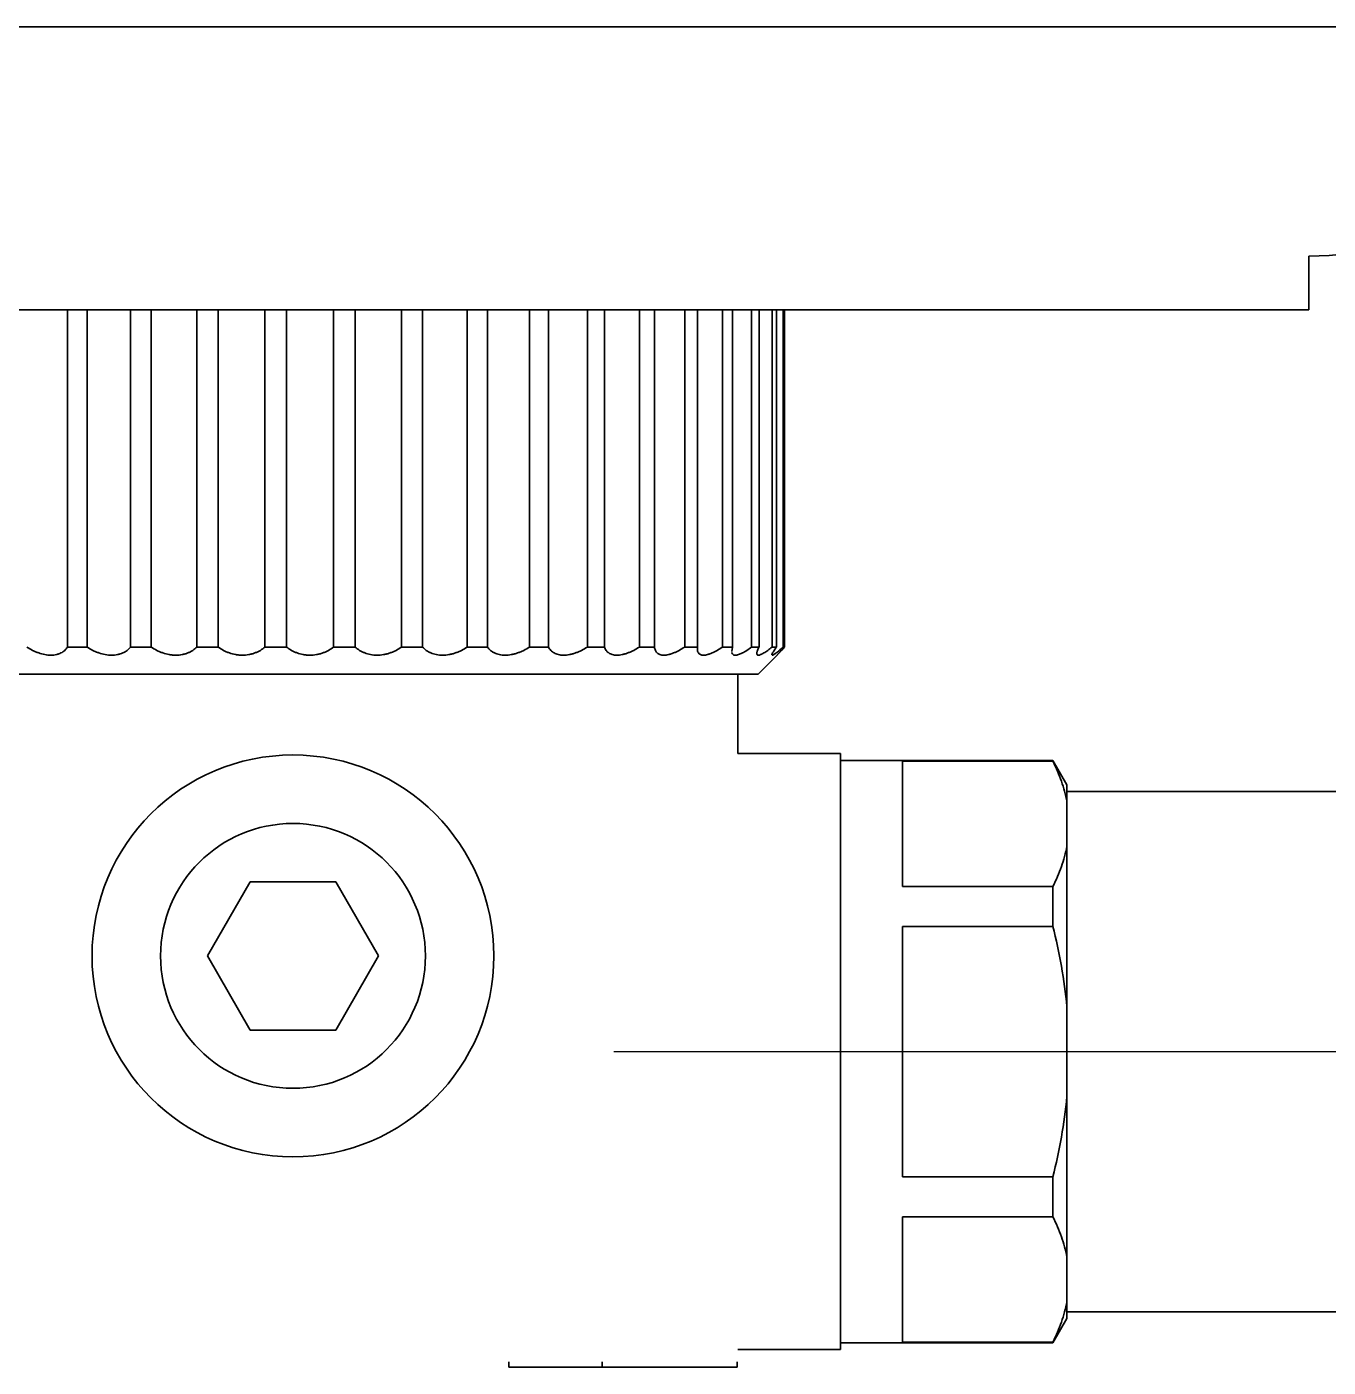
# Model space of a CAD drawing. Header units: inches. Extents: x 885 to 6823, y 710 to 5493.
# Drawn here: x 2824.91 to 2873.17, y 2265.16 to 2314.86 of the extents above; entities that cross this region are included whole.
import ezdxf

# ---------------------------------------------------------------- set-up
doc = ezdxf.new("R2010")
doc.units = ezdxf.units.IN
doc.layers.add('1', color=7, linetype='Continuous', true_color=0xffffff)

# ---------------------------------------------------------------- blocks, each defined once
blk = doc.blocks.new('A$C773D0E90')
at = {"color": 4}
blk.add_line((-50, 0), (50, 0), dxfattribs=at)

msp = doc.modelspace()

# ---------------------------------------------------------------- linework, layer by layer
at = {"layer": '1', "color": 7, "linetype": 'Continuous', "lineweight": 35}
for p, q in [((2907.849, 2314.856), (2733.285, 2314.856)), ((2872.45, 2304.356), (2872.45, 2306.356)), ((2872.45, 2304.356), (2797.112, 2304.356)), ((2826.421, 2304.355), (2826.421, 2291.856)), ((2827.143, 2291.856), (2827.143, 2304.355)), ((2828.76, 2304.355), (2828.76, 2291.856)), ((2829.525, 2291.856), (2829.525, 2304.355)), ((2831.216, 2304.355), (2831.216, 2291.856)), ((2832.008, 2291.856), (2832.008, 2304.355)), ((2833.742, 2304.355), (2833.742, 2291.856)), ((2834.546, 2291.856), (2834.546, 2304.355)), ((2836.288, 2304.355), (2836.288, 2291.856)), ((2837.088, 2291.856), (2837.088, 2304.355)), ((2838.804, 2304.355), (2838.804, 2291.856)), ((2839.585, 2291.856), (2839.585, 2304.355)), ((2841.242, 2304.355), (2841.242, 2291.856)), ((2841.988, 2291.856), (2841.988, 2304.355)), ((2843.555, 2304.355), (2843.555, 2291.856)), ((2844.251, 2291.856), (2844.251, 2304.355)), ((2845.697, 2304.355), (2845.697, 2291.856)), ((2846.33, 2291.856), (2846.33, 2304.355)), ((2847.626, 2304.355), (2847.626, 2291.856)), ((2848.184, 2291.856), (2848.184, 2304.355)), ((2849.305, 2304.355), (2849.305, 2291.856)), ((2849.778, 2291.856), (2849.778, 2304.355)), ((2850.701, 2304.355), (2850.701, 2291.856)), ((2851.079, 2291.856), (2851.079, 2304.355)), ((2851.788, 2304.355), (2851.788, 2291.856)), ((2852.063, 2291.856), (2852.063, 2304.355)), ((2852.544, 2304.355), (2852.544, 2291.856)), ((2852.711, 2291.856), (2852.711, 2304.355)), ((2852.953, 2304.355), (2852.953, 2291.856)), ((2853.01, 2291.856), (2853.01, 2304.355)), ((2826.421, 2291.856), (2827.143, 2291.856)), ((2828.76, 2291.856), (2829.525, 2291.856)), ((2831.216, 2291.856), (2832.008, 2291.856)), ((2833.742, 2291.856), (2834.546, 2291.856)), ((2836.288, 2291.856), (2837.088, 2291.856)), ((2838.804, 2291.856), (2839.585, 2291.856)), ((2841.242, 2291.856), (2841.988, 2291.856)), ((2843.555, 2291.856), (2844.251, 2291.856)), ((2845.697, 2291.856), (2846.33, 2291.856)), ((2847.626, 2291.856), (2848.184, 2291.856)), ((2849.305, 2291.856), (2849.778, 2291.856)), ((2850.701, 2291.856), (2851.079, 2291.856)), ((2851.079, 2291.856), (2851.049, 2291.697)), ((2851.788, 2291.856), (2852.063, 2291.856)), ((2852.544, 2291.856), (2852.711, 2291.856)), ((2852.953, 2291.856), (2853.01, 2291.856)), ((2852.03, 2290.856), (2852.73, 2291.556)), ((2852.03, 2290.856), (2817.53, 2290.856)), ((2851.28, 2287.906), (2851.28, 2290.856)), ((2855.08, 2287.906), (2851.28, 2287.906)), ((2855.08, 2287.906), (2855.08, 2265.806)), ((2862.956, 2287.656), (2855.08, 2287.656)), ((2862.956, 2287.622), (2857.38, 2287.622)), ((2857.38, 2287.622), (2857.38, 2282.977)), ((2862.956, 2287.622), (2862.956, 2287.656)), ((2863.48, 2286.747), (2862.956, 2287.656)), ((2863.48, 2286.747), (2863.48, 2286.132)), ((2873.88, 2286.506), (2863.48, 2286.506)), ((2863.48, 2286.132), (2863.48, 2284.467)), ((2863.48, 2278.521), (2863.48, 2284.467)), ((2831.605, 2280.406), (2833.193, 2283.156)), ((2833.193, 2283.156), (2836.368, 2283.156)), ((2836.368, 2283.156), (2837.956, 2280.406)), ((2857.38, 2282.977), (2862.956, 2282.977)), ((2862.956, 2281.501), (2862.956, 2282.977)), ((2857.38, 2281.501), (2862.956, 2281.501)), ((2857.38, 2281.501), (2857.38, 2272.21)), ((2833.193, 2277.656), (2831.605, 2280.406)), ((2837.956, 2280.406), (2836.368, 2277.656)), ((2863.48, 2278.521), (2863.48, 2275.19)), ((2836.368, 2277.656), (2833.193, 2277.656)), ((2863.48, 2269.244), (2863.48, 2275.19)), ((2862.956, 2272.21), (2857.38, 2272.21)), ((2862.956, 2270.734), (2862.956, 2272.21)), ((2862.956, 2270.734), (2857.38, 2270.734)), ((2857.38, 2270.734), (2857.38, 2266.089)), ((2863.48, 2269.244), (2863.48, 2267.579)), ((2863.48, 2266.964), (2863.48, 2267.579)), ((2862.956, 2266.056), (2863.48, 2266.964)), ((2863.48, 2267.206), (2873.88, 2267.206)), ((2855.08, 2266.056), (2862.956, 2266.056)), ((2857.38, 2266.089), (2862.956, 2266.089)), ((2862.956, 2266.089), (2862.956, 2266.056)), ((2842.786, 2265.356), (2842.786, 2265.156)), ((2846.25, 2265.356), (2846.25, 2265.156)), ((2851.25, 2265.356), (2851.25, 2265.156)), ((2851.28, 2265.806), (2855.08, 2265.806)), ((2846.25, 2265.156), (2842.786, 2265.156)), ((2851.25, 2265.156), (2846.25, 2265.156))]:
    msp.add_line(p, q, dxfattribs=at)
for radius in [7.45, 4.91]:
    msp.add_circle((2834.78, 2280.406), radius, dxfattribs=at)
msp.add_arc((2872.45, 2318.356), 12, 270, 326.4201, dxfattribs=at)
for points, knots in [([(2824.911, 2291.856), (2824.981, 2291.812), (2825.053, 2291.772), (2825.164, 2291.717), (2825.201, 2291.7), (2825.258, 2291.676), (2825.277, 2291.668), (2825.315, 2291.654), (2825.334, 2291.646), (2825.43, 2291.613), (2825.506, 2291.592), (2825.619, 2291.571), (2825.657, 2291.565), (2825.713, 2291.559), (2825.732, 2291.558), (2825.768, 2291.556), (2825.786, 2291.556), (2825.875, 2291.555), (2825.943, 2291.563), (2826.022, 2291.581), (2826.037, 2291.585), (2826.068, 2291.594), (2826.112, 2291.608), (2826.153, 2291.626), (2826.204, 2291.653), (2826.229, 2291.667), (2826.275, 2291.7), (2826.297, 2291.717), (2826.357, 2291.771), (2826.391, 2291.812), (2826.421, 2291.856)], [0, 0, 0, 0, 0.125, 0.125, 0.1875, 0.1875, 0.21875, 0.21875, 0.25, 0.25, 0.375, 0.375, 0.4375, 0.4375, 0.46875, 0.46875, 0.5, 0.5, 0.625, 0.625, 0.65625, 0.65625, 0.6875, 0.75, 0.75, 0.8125, 0.8125, 0.875, 0.875, 1, 1, 1, 1]), ([(2827.143, 2291.856), (2827.212, 2291.812), (2827.283, 2291.772), (2827.393, 2291.717), (2827.43, 2291.7), (2827.488, 2291.676), (2827.507, 2291.668), (2827.546, 2291.654), (2827.565, 2291.646), (2827.663, 2291.613), (2827.741, 2291.592), (2827.859, 2291.571), (2827.898, 2291.565), (2827.958, 2291.559), (2827.978, 2291.558), (2828.016, 2291.556), (2828.036, 2291.556), (2828.131, 2291.555), (2828.204, 2291.563), (2828.292, 2291.581), (2828.309, 2291.585), (2828.343, 2291.594), (2828.392, 2291.608), (2828.439, 2291.626), (2828.498, 2291.653), (2828.526, 2291.667), (2828.581, 2291.7), (2828.606, 2291.717), (2828.679, 2291.771), (2828.722, 2291.812), (2828.76, 2291.856)], [0, 0, 0, 0, 0.125, 0.125, 0.1875, 0.1875, 0.21875, 0.21875, 0.25, 0.25, 0.375, 0.375, 0.4375, 0.4375, 0.46875, 0.46875, 0.5, 0.5, 0.625, 0.625, 0.65625, 0.65625, 0.6875, 0.75, 0.75, 0.8125, 0.8125, 0.875, 0.875, 1, 1, 1, 1]), ([(2829.525, 2291.856), (2829.59, 2291.812), (2829.659, 2291.772), (2829.766, 2291.717), (2829.803, 2291.7), (2829.86, 2291.676), (2829.879, 2291.668), (2829.917, 2291.654), (2829.937, 2291.646), (2830.034, 2291.613), (2830.113, 2291.592), (2830.234, 2291.571), (2830.274, 2291.565), (2830.335, 2291.559), (2830.356, 2291.558), (2830.396, 2291.556), (2830.417, 2291.556), (2830.516, 2291.555), (2830.594, 2291.563), (2830.688, 2291.581), (2830.706, 2291.585), (2830.743, 2291.594), (2830.797, 2291.608), (2830.848, 2291.626), (2830.914, 2291.653), (2830.945, 2291.667), (2831.007, 2291.7), (2831.036, 2291.717), (2831.12, 2291.771), (2831.17, 2291.812), (2831.216, 2291.856)], [0, 0, 0, 0, 0.125, 0.125, 0.1875, 0.1875, 0.21875, 0.21875, 0.25, 0.25, 0.375, 0.375, 0.4375, 0.4375, 0.46875, 0.46875, 0.5, 0.5, 0.625, 0.625, 0.65625, 0.65625, 0.6875, 0.75, 0.75, 0.8125, 0.8125, 0.875, 0.875, 1, 1, 1, 1]), ([(2832.008, 2291.856), (2832.07, 2291.812), (2832.134, 2291.772), (2832.237, 2291.717), (2832.273, 2291.7), (2832.327, 2291.676), (2832.346, 2291.668), (2832.383, 2291.654), (2832.402, 2291.646), (2832.498, 2291.613), (2832.576, 2291.592), (2832.697, 2291.571), (2832.737, 2291.565), (2832.8, 2291.559), (2832.82, 2291.558), (2832.862, 2291.556), (2832.882, 2291.556), (2832.984, 2291.555), (2833.065, 2291.563), (2833.164, 2291.581), (2833.183, 2291.585), (2833.222, 2291.594), (2833.279, 2291.608), (2833.334, 2291.626), (2833.405, 2291.653), (2833.439, 2291.667), (2833.506, 2291.7), (2833.539, 2291.717), (2833.632, 2291.771), (2833.689, 2291.812), (2833.742, 2291.856)], [0, 0, 0, 0, 0.125, 0.125, 0.1875, 0.1875, 0.21875, 0.21875, 0.25, 0.25, 0.375, 0.375, 0.4375, 0.4375, 0.46875, 0.46875, 0.5, 0.5, 0.625, 0.625, 0.65625, 0.65625, 0.6875, 0.75, 0.75, 0.8125, 0.8125, 0.875, 0.875, 1, 1, 1, 1]), ([(2834.546, 2291.856), (2834.601, 2291.812), (2834.661, 2291.772), (2834.758, 2291.717), (2834.791, 2291.7), (2834.843, 2291.676), (2834.861, 2291.668), (2834.896, 2291.654), (2834.914, 2291.646), (2835.006, 2291.613), (2835.082, 2291.592), (2835.2, 2291.571), (2835.241, 2291.565), (2835.302, 2291.559), (2835.323, 2291.558), (2835.364, 2291.556), (2835.385, 2291.556), (2835.488, 2291.555), (2835.569, 2291.563), (2835.671, 2291.581), (2835.691, 2291.585), (2835.731, 2291.594), (2835.79, 2291.608), (2835.848, 2291.626), (2835.922, 2291.653), (2835.959, 2291.667), (2836.031, 2291.7), (2836.065, 2291.717), (2836.166, 2291.771), (2836.229, 2291.812), (2836.288, 2291.856)], [0, 0, 0, 0, 0.125, 0.125, 0.1875, 0.1875, 0.21875, 0.21875, 0.25, 0.25, 0.375, 0.375, 0.4375, 0.4375, 0.46875, 0.46875, 0.5, 0.5, 0.625, 0.625, 0.65625, 0.65625, 0.6875, 0.75, 0.75, 0.8125, 0.8125, 0.875, 0.875, 1, 1, 1, 1]), ([(2837.088, 2291.856), (2837.137, 2291.812), (2837.191, 2291.772), (2837.279, 2291.717), (2837.309, 2291.7), (2837.357, 2291.676), (2837.374, 2291.668), (2837.407, 2291.654), (2837.424, 2291.646), (2837.51, 2291.613), (2837.582, 2291.592), (2837.696, 2291.571), (2837.735, 2291.565), (2837.795, 2291.559), (2837.815, 2291.558), (2837.855, 2291.556), (2837.876, 2291.556), (2837.977, 2291.555), (2838.058, 2291.563), (2838.161, 2291.581), (2838.181, 2291.585), (2838.222, 2291.594), (2838.282, 2291.608), (2838.341, 2291.626), (2838.418, 2291.653), (2838.456, 2291.667), (2838.531, 2291.7), (2838.567, 2291.717), (2838.673, 2291.771), (2838.74, 2291.812), (2838.804, 2291.856)], [0, 0, 0, 0, 0.125, 0.125, 0.1875, 0.1875, 0.21875, 0.21875, 0.25, 0.25, 0.375, 0.375, 0.4375, 0.4375, 0.46875, 0.46875, 0.5, 0.5, 0.625, 0.625, 0.65625, 0.65625, 0.6875, 0.75, 0.75, 0.8125, 0.8125, 0.875, 0.875, 1, 1, 1, 1]), ([(2839.585, 2291.856), (2839.627, 2291.812), (2839.673, 2291.772), (2839.751, 2291.717), (2839.778, 2291.7), (2839.821, 2291.676), (2839.836, 2291.668), (2839.866, 2291.654), (2839.882, 2291.646), (2839.96, 2291.613), (2840.027, 2291.592), (2840.134, 2291.571), (2840.171, 2291.565), (2840.229, 2291.559), (2840.248, 2291.558), (2840.287, 2291.556), (2840.306, 2291.556), (2840.404, 2291.555), (2840.484, 2291.563), (2840.585, 2291.581), (2840.605, 2291.585), (2840.645, 2291.594), (2840.705, 2291.608), (2840.765, 2291.626), (2840.843, 2291.653), (2840.881, 2291.667), (2840.958, 2291.7), (2840.995, 2291.717), (2841.105, 2291.771), (2841.175, 2291.812), (2841.242, 2291.856)], [0, 0, 0, 0, 0.125, 0.125, 0.1875, 0.1875, 0.21875, 0.21875, 0.25, 0.25, 0.375, 0.375, 0.4375, 0.4375, 0.46875, 0.46875, 0.5, 0.5, 0.625, 0.625, 0.65625, 0.65625, 0.6875, 0.75, 0.75, 0.8125, 0.8125, 0.875, 0.875, 1, 1, 1, 1]), ([(2841.988, 2291.856), (2842.022, 2291.812), (2842.06, 2291.772), (2842.126, 2291.717), (2842.15, 2291.7), (2842.187, 2291.676), (2842.2, 2291.668), (2842.227, 2291.654), (2842.241, 2291.646), (2842.31, 2291.613), (2842.371, 2291.592), (2842.469, 2291.571), (2842.503, 2291.565), (2842.557, 2291.559), (2842.575, 2291.558), (2842.611, 2291.556), (2842.629, 2291.556), (2842.722, 2291.555), (2842.798, 2291.563), (2842.896, 2291.581), (2842.916, 2291.585), (2842.955, 2291.594), (2843.014, 2291.608), (2843.072, 2291.626), (2843.149, 2291.653), (2843.188, 2291.667), (2843.265, 2291.7), (2843.302, 2291.717), (2843.413, 2291.771), (2843.485, 2291.812), (2843.555, 2291.856)], [0, 0, 0, 0, 0.125, 0.125, 0.1875, 0.1875, 0.21875, 0.21875, 0.25, 0.25, 0.375, 0.375, 0.4375, 0.4375, 0.46875, 0.46875, 0.5, 0.5, 0.625, 0.625, 0.65625, 0.65625, 0.6875, 0.75, 0.75, 0.8125, 0.8125, 0.875, 0.875, 1, 1, 1, 1]), ([(2844.251, 2291.856), (2844.276, 2291.812), (2844.306, 2291.772), (2844.359, 2291.717), (2844.378, 2291.7), (2844.409, 2291.676), (2844.42, 2291.668), (2844.442, 2291.654), (2844.454, 2291.646), (2844.513, 2291.613), (2844.566, 2291.592), (2844.654, 2291.571), (2844.685, 2291.565), (2844.733, 2291.559), (2844.75, 2291.558), (2844.783, 2291.556), (2844.8, 2291.556), (2844.885, 2291.555), (2844.956, 2291.563), (2845.049, 2291.581), (2845.068, 2291.585), (2845.105, 2291.594), (2845.162, 2291.608), (2845.218, 2291.626), (2845.293, 2291.653), (2845.331, 2291.667), (2845.406, 2291.7), (2845.443, 2291.717), (2845.554, 2291.771), (2845.626, 2291.812), (2845.697, 2291.856)], [0, 0, 0, 0, 0.125, 0.125, 0.1875, 0.1875, 0.21875, 0.21875, 0.25, 0.25, 0.375, 0.375, 0.4375, 0.4375, 0.46875, 0.46875, 0.5, 0.5, 0.625, 0.625, 0.65625, 0.65625, 0.6875, 0.75, 0.75, 0.8125, 0.8125, 0.875, 0.875, 1, 1, 1, 1]), ([(2846.33, 2291.856), (2846.346, 2291.812), (2846.366, 2291.772), (2846.405, 2291.717), (2846.42, 2291.7), (2846.444, 2291.676), (2846.452, 2291.668), (2846.47, 2291.654), (2846.479, 2291.646), (2846.527, 2291.613), (2846.571, 2291.592), (2846.647, 2291.571), (2846.673, 2291.565), (2846.716, 2291.559), (2846.73, 2291.558), (2846.76, 2291.556), (2846.775, 2291.556), (2846.851, 2291.555), (2846.916, 2291.563), (2847.002, 2291.581), (2847.02, 2291.585), (2847.055, 2291.594), (2847.108, 2291.608), (2847.161, 2291.626), (2847.232, 2291.653), (2847.269, 2291.667), (2847.341, 2291.7), (2847.377, 2291.717), (2847.485, 2291.771), (2847.555, 2291.812), (2847.626, 2291.856)], [0, 0, 0, 0, 0.125, 0.125, 0.1875, 0.1875, 0.21875, 0.21875, 0.25, 0.25, 0.375, 0.375, 0.4375, 0.4375, 0.46875, 0.46875, 0.5, 0.5, 0.625, 0.625, 0.65625, 0.65625, 0.6875, 0.75, 0.75, 0.8125, 0.8125, 0.875, 0.875, 1, 1, 1, 1]), ([(2848.184, 2291.856), (2848.19, 2291.812), (2848.201, 2291.772), (2848.225, 2291.717), (2848.234, 2291.7), (2848.251, 2291.676), (2848.257, 2291.668), (2848.27, 2291.654), (2848.277, 2291.646), (2848.312, 2291.613), (2848.347, 2291.592), (2848.408, 2291.571), (2848.43, 2291.565), (2848.466, 2291.559), (2848.479, 2291.558), (2848.504, 2291.556), (2848.517, 2291.556), (2848.583, 2291.555), (2848.64, 2291.563), (2848.718, 2291.581), (2848.734, 2291.585), (2848.765, 2291.594), (2848.813, 2291.608), (2848.863, 2291.626), (2848.929, 2291.653), (2848.963, 2291.667), (2849.031, 2291.7), (2849.066, 2291.717), (2849.168, 2291.771), (2849.236, 2291.812), (2849.305, 2291.856)], [0, 0, 0, 0, 0.125, 0.125, 0.1875, 0.1875, 0.21875, 0.21875, 0.25, 0.25, 0.375, 0.375, 0.4375, 0.4375, 0.46875, 0.46875, 0.5, 0.5, 0.625, 0.625, 0.65625, 0.65625, 0.6875, 0.75, 0.75, 0.8125, 0.8125, 0.875, 0.875, 1, 1, 1, 1]), ([(2849.778, 2291.856), (2849.773, 2291.812), (2849.774, 2291.772), (2849.783, 2291.717), (2849.787, 2291.7), (2849.796, 2291.676), (2849.8, 2291.668), (2849.807, 2291.654), (2849.812, 2291.646), (2849.834, 2291.613), (2849.858, 2291.592), (2849.905, 2291.571), (2849.922, 2291.565), (2849.95, 2291.559), (2849.96, 2291.558), (2849.981, 2291.556), (2849.991, 2291.556), (2850.046, 2291.555), (2850.094, 2291.563), (2850.162, 2291.581), (2850.176, 2291.585), (2850.204, 2291.594), (2850.246, 2291.608), (2850.29, 2291.626), (2850.351, 2291.653), (2850.382, 2291.667), (2850.444, 2291.7), (2850.476, 2291.717), (2850.572, 2291.771), (2850.636, 2291.812), (2850.701, 2291.856)], [0, 0, 0, 0, 0.125, 0.125, 0.1875, 0.1875, 0.21875, 0.21875, 0.25, 0.25, 0.375, 0.375, 0.4375, 0.4375, 0.46875, 0.46875, 0.5, 0.5, 0.625, 0.625, 0.65625, 0.65625, 0.6875, 0.75, 0.75, 0.8125, 0.8125, 0.875, 0.875, 1, 1, 1, 1]), ([(2851.051, 2291.66), (2851.052, 2291.653), (2851.054, 2291.646), (2851.063, 2291.613), (2851.077, 2291.592), (2851.107, 2291.571), (2851.119, 2291.565), (2851.139, 2291.559), (2851.146, 2291.558), (2851.162, 2291.556), (2851.17, 2291.556), (2851.211, 2291.555), (2851.251, 2291.563), (2851.307, 2291.581), (2851.318, 2291.585), (2851.342, 2291.594), (2851.378, 2291.608), (2851.416, 2291.626), (2851.469, 2291.653), (2851.496, 2291.667), (2851.552, 2291.7), (2851.581, 2291.717), (2851.668, 2291.771), (2851.727, 2291.812), (2851.788, 2291.856)], [0, 0, 0, 0, 0.037999, 0.037999, 0.198333, 0.198333, 0.278499, 0.278499, 0.318583, 0.318583, 0.358666, 0.358666, 0.519, 0.519, 0.559083, 0.559083, 0.599166, 0.679333, 0.679333, 0.7595, 0.7595, 0.839667, 0.839667, 1, 1, 1, 1]), ([(2852.063, 2291.856), (2852.04, 2291.812), (2852.02, 2291.772), (2851.999, 2291.717), (2851.993, 2291.7), (2851.986, 2291.676), (2851.984, 2291.668), (2851.98, 2291.654), (2851.979, 2291.646), (2851.975, 2291.613), (2851.977, 2291.592), (2851.991, 2291.571), (2851.997, 2291.565), (2852.01, 2291.559), (2852.014, 2291.558), (2852.024, 2291.556), (2852.029, 2291.556), (2852.057, 2291.555), (2852.086, 2291.563), (2852.13, 2291.581), (2852.139, 2291.585), (2852.158, 2291.594), (2852.187, 2291.608), (2852.218, 2291.626), (2852.263, 2291.653), (2852.286, 2291.667), (2852.334, 2291.7), (2852.359, 2291.717), (2852.435, 2291.771), (2852.488, 2291.812), (2852.544, 2291.856)], [0, 0, 0, 0, 0.125, 0.125, 0.1875, 0.1875, 0.21875, 0.21875, 0.25, 0.25, 0.375, 0.375, 0.4375, 0.4375, 0.46875, 0.46875, 0.5, 0.5, 0.625, 0.625, 0.65625, 0.65625, 0.6875, 0.75, 0.75, 0.8125, 0.8125, 0.875, 0.875, 1, 1, 1, 1]), ([(2852.711, 2291.856), (2852.678, 2291.812), (2852.649, 2291.772), (2852.613, 2291.717), (2852.602, 2291.7), (2852.587, 2291.676), (2852.582, 2291.668), (2852.574, 2291.654), (2852.57, 2291.646), (2852.552, 2291.613), (2852.544, 2291.592), (2852.541, 2291.575), (2852.541, 2291.573), (2852.541, 2291.571)], [0, 0, 0, 0, 0.31692, 0.31692, 0.475379, 0.475379, 0.554609, 0.554609, 0.633839, 0.633839, 0.950759, 0.950759, 1, 1, 1, 1]), ([(2852.544, 2291.56), (2852.545, 2291.559), (2852.547, 2291.558), (2852.55, 2291.556), (2852.553, 2291.556), (2852.567, 2291.555), (2852.585, 2291.563), (2852.615, 2291.581), (2852.622, 2291.585), (2852.635, 2291.594), (2852.657, 2291.608), (2852.681, 2291.626), (2852.716, 2291.653), (2852.735, 2291.667), (2852.774, 2291.7), (2852.795, 2291.717), (2852.859, 2291.771), (2852.905, 2291.812), (2852.953, 2291.856)], [0, 0, 0, 0, 0.044756, 0.044756, 0.100947, 0.100947, 0.32571, 0.32571, 0.381901, 0.381901, 0.438092, 0.550473, 0.550473, 0.662855, 0.662855, 0.775237, 0.775237, 1, 1, 1, 1]), ([(2853.01, 2291.856), (2852.969, 2291.812), (2852.931, 2291.772), (2852.88, 2291.717), (2852.864, 2291.7), (2852.842, 2291.676), (2852.835, 2291.668), (2852.821, 2291.654), (2852.814, 2291.646), (2852.783, 2291.613), (2852.764, 2291.592), (2852.744, 2291.571), (2852.739, 2291.565), (2852.734, 2291.559), (2852.733, 2291.558), (2852.731, 2291.556), (2852.73, 2291.556), (2852.73, 2291.556), (2852.73, 2291.556)], [0, 0, 0, 0, 0.249789, 0.249789, 0.374684, 0.374684, 0.437131, 0.437131, 0.499578, 0.499578, 0.749368, 0.749368, 0.874262, 0.874262, 0.93671, 0.93671, 0.999157, 1, 1, 1, 1]), ([(2863.48, 2286.132), (2863.431, 2286.384), (2863.361, 2286.633), (2863.184, 2287.13), (2863.077, 2287.377), (2862.956, 2287.622)], [0, 0, 0, 0, 0.5, 0.5, 1, 1, 1, 1]), ([(2862.956, 2282.977), (2863.077, 2283.222), (2863.184, 2283.469), (2863.361, 2283.965), (2863.431, 2284.215), (2863.48, 2284.467)], [0, 0, 0, 0, 0.5, 0.5, 1, 1, 1, 1]), ([(2863.48, 2278.521), (2863.431, 2279.024), (2863.361, 2279.524), (2863.184, 2280.517), (2863.077, 2281.01), (2862.956, 2281.501)], [0, 0, 0, 0, 0.5, 0.5, 1, 1, 1, 1]), ([(2862.956, 2272.21), (2863.077, 2272.701), (2863.184, 2273.194), (2863.361, 2274.187), (2863.431, 2274.687), (2863.48, 2275.19)], [0, 0, 0, 0, 0.5, 0.5, 1, 1, 1, 1]), ([(2863.48, 2269.244), (2863.431, 2269.496), (2863.361, 2269.746), (2863.184, 2270.242), (2863.077, 2270.489), (2862.956, 2270.734)], [0, 0, 0, 0, 0.5, 0.5, 1, 1, 1, 1]), ([(2862.956, 2266.089), (2863.077, 2266.335), (2863.184, 2266.581), (2863.361, 2267.078), (2863.431, 2267.327), (2863.48, 2267.579)], [0, 0, 0, 0, 0.5, 0.5, 1, 1, 1, 1])]:
    msp.add_open_spline(points, degree=3, knots=knots, dxfattribs=at)

# ---------------------------------------------------------------- block references
msp.add_blockref('A$C773D0E90', (2896.68, 2276.856))

doc.saveas('drawing.dxf')
